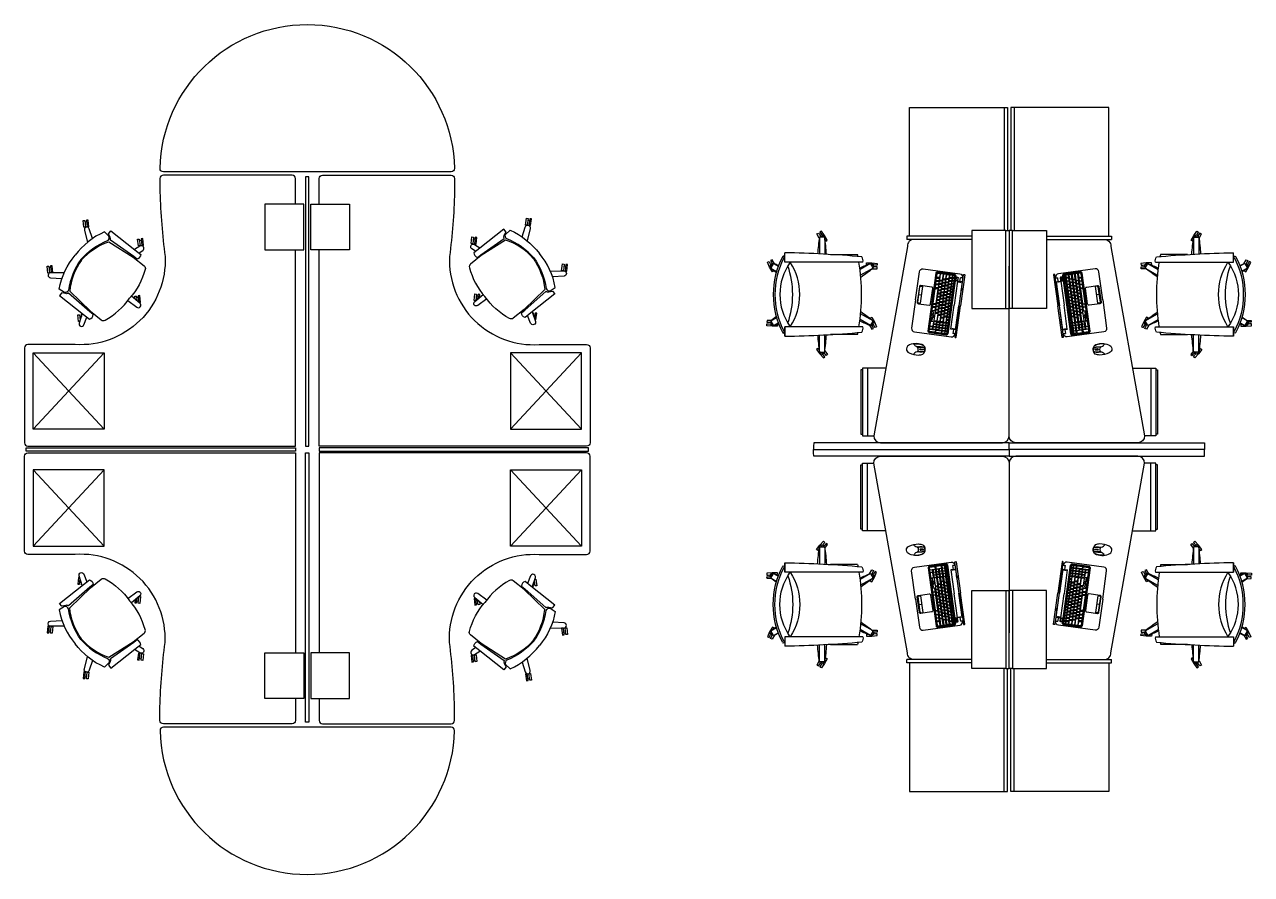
# Model space of a CAD drawing. Header units: millimetres. Extents: x 3122 to 31499, y 2297 to 20525.
# Drawn here: x 16193 to 23439, y 12511 to 17531 of the extents above; entities that cross this region are included whole.
import ezdxf

# ---------------------------------------------------------------- set-up
doc = ezdxf.new("R2010")
doc.units = ezdxf.units.MM
doc.layers.add('dwgmodels.com', color=250, linetype='Continuous')

# ---------------------------------------------------------------- blocks, each defined once
blk = doc.blocks.new('Laptop_2_top cad-block.com')
at = {"color": 0}
for points in [[(-0.5, 260.8), (-186.1, 260.8, -0.414214), (-188.1, 262.8), (-188.1, 265.8, -0.414214), (-186.1, 267.8), (-0.5, 267.8)], [(0, 0), (-168.1, 0, -0.414214), (-188.1, 20), (-188.1, 238, -0.414214), (-168.1, 258)], [(-0.5, 260.8), (185.1, 260.8, 0.414214), (187.1, 262.8), (187.1, 265.8, 0.414214), (185.1, 267.8), (-0.5, 267.8)], [(0, 0), (168.1, 0, 0.414214), (188.1, 20), (188.1, 238, 0.414214), (168.1, 258)], [(73.6, 114.6), (73.6, 120.4, -0.414214), (75.6, 122.4), (86.6, 122.4, -0.414214), (88.6, 120.4), (88.6, 114.6)], [(88.6, 113.6), (88.6, 107.9, -0.414214), (86.6, 105.9), (75.6, 105.9, -0.414214), (73.6, 107.9), (73.6, 113.6)]]:
    blk.add_lwpolyline(points, format="xyb", dxfattribs=at)
for points in [[(-163.5, 231.1), (-146.5, 231.1, -0.414214), (-143.5, 228.1), (-143.5, 223.5, -0.414214), (-146.5, 220.5), (-163.5, 220.5, -0.414214), (-166.5, 223.5), (-166.5, 228.1, -0.414214)], [(-163.5, 230.1), (-146.5, 230.1, -0.414214), (-144.5, 228.1), (-144.5, 223.5, -0.414214), (-146.5, 221.5), (-163.5, 221.5, -0.414214), (-165.5, 223.5), (-165.5, 228.1, -0.414214)], [(172.2, 98.9), (-173, 98.9, -0.414214), (-182, 107.9), (-182, 206.9, -0.414214), (-173, 215.9), (172.2, 215.9, -0.414214), (181.2, 206.9), (181.2, 107.9, -0.414214)], [(172.2, 102.9), (-173, 102.9, -0.414214), (-178, 107.9), (-178, 206.9, -0.414214), (-173, 211.9), (172.2, 211.9, -0.414214), (177.2, 206.9), (177.2, 107.9, -0.414214)], [(-172.5, 208.9), (-161.5, 208.9, -0.414214), (-159.5, 206.9), (-159.5, 201.9, -0.414214), (-161.5, 199.9), (-172.5, 199.9, -0.414214), (-174.5, 201.9), (-174.5, 206.9, -0.414214)], [(-172.5, 196.4), (-161.5, 196.4, -0.414214), (-159.5, 194.4), (-159.5, 183.4, -0.414214), (-161.5, 181.4), (-172.5, 181.4, -0.414214), (-174.5, 183.4), (-174.5, 194.4, -0.414214)], [(-172.5, 177.9), (-151.7, 177.9, -0.414214), (-149.7, 175.9), (-149.7, 164.9, -0.414214), (-151.7, 162.9), (-172.5, 162.9, -0.414214), (-174.5, 164.9), (-174.5, 175.9, -0.414214)], [(-172.5, 159.4), (-147.5, 159.4, -0.414214), (-145.5, 157.4), (-145.5, 146.4, -0.414214), (-147.5, 144.4), (-172.5, 144.4, -0.414214), (-174.5, 146.4), (-174.5, 157.4, -0.414214)], [(-155.8, 208.9), (-144.8, 208.9, -0.414214), (-142.8, 206.9), (-142.8, 201.9, -0.414214), (-144.8, 199.9), (-155.8, 199.9, -0.414214), (-157.8, 201.9), (-157.8, 206.9, -0.414214)], [(-153.3, 196.4), (-142.3, 196.4, -0.414214), (-140.3, 194.4), (-140.3, 183.4, -0.414214), (-142.3, 181.4), (-153.3, 181.4, -0.414214), (-155.3, 183.4), (-155.3, 194.4, -0.414214)], [(-143.8, 177.9), (-132.8, 177.9, -0.414214), (-130.8, 175.9), (-130.8, 164.9, -0.414214), (-132.8, 162.9), (-143.8, 162.9, -0.414214), (-145.8, 164.9), (-145.8, 175.9, -0.414214)], [(-139.1, 208.9), (-128.1, 208.9, -0.414214), (-126.1, 206.9), (-126.1, 201.9, -0.414214), (-128.1, 199.9), (-139.1, 199.9, -0.414214), (-141.1, 201.9), (-141.1, 206.9, -0.414214)], [(-138.7, 159.4), (-127.7, 159.4, -0.414214), (-125.7, 157.4), (-125.7, 146.4, -0.414214), (-127.7, 144.4), (-138.7, 144.4, -0.414214), (-140.7, 146.4), (-140.7, 157.4, -0.414214)], [(-134.1, 196.4), (-123.1, 196.4, -0.414214), (-121.1, 194.4), (-121.1, 183.4, -0.414214), (-123.1, 181.4), (-134.1, 181.4, -0.414214), (-136.1, 183.4), (-136.1, 194.4, -0.414214)], [(-124.6, 177.9), (-113.6, 177.9, -0.414214), (-111.6, 175.9), (-111.6, 164.9, -0.414214), (-113.6, 162.9), (-124.6, 162.9, -0.414214), (-126.6, 164.9), (-126.6, 175.9, -0.414214)], [(-122.4, 208.9), (-111.4, 208.9, -0.414214), (-109.4, 206.9), (-109.4, 201.9, -0.414214), (-111.4, 199.9), (-122.4, 199.9, -0.414214), (-124.4, 201.9), (-124.4, 206.9, -0.414214)], [(-119.5, 159.4), (-108.5, 159.4, -0.414214), (-106.5, 157.4), (-106.5, 146.4, -0.414214), (-108.5, 144.4), (-119.5, 144.4, -0.414214), (-121.5, 146.4), (-121.5, 157.4, -0.414214)], [(-114.9, 196.4), (-103.9, 196.4, -0.414214), (-101.9, 194.4), (-101.9, 183.4, -0.414214), (-103.9, 181.4), (-114.9, 181.4, -0.414214), (-116.9, 183.4), (-116.9, 194.4, -0.414214)], [(-105.7, 208.9), (-94.7, 208.9, -0.414214), (-92.7, 206.9), (-92.7, 201.9, -0.414214), (-94.7, 199.9), (-105.7, 199.9, -0.414214), (-107.7, 201.9), (-107.7, 206.9, -0.414214)], [(-105.4, 177.9), (-94.4, 177.9, -0.414214), (-92.4, 175.9), (-92.4, 164.9, -0.414214), (-94.4, 162.9), (-105.4, 162.9, -0.414214), (-107.4, 164.9), (-107.4, 175.9, -0.414214)], [(-100.3, 159.4), (-89.3, 159.4, -0.414214), (-87.3, 157.4), (-87.3, 146.4, -0.414214), (-89.3, 144.4), (-100.3, 144.4, -0.414214), (-102.3, 146.4), (-102.3, 157.4, -0.414214)], [(-95.7, 196.4), (-84.7, 196.4, -0.414214), (-82.7, 194.4), (-82.7, 183.4, -0.414214), (-84.7, 181.4), (-95.7, 181.4, -0.414214), (-97.7, 183.4), (-97.7, 194.4, -0.414214)], [(-89, 208.9), (-78, 208.9, -0.414214), (-76, 206.9), (-76, 201.9, -0.414214), (-78, 199.9), (-89, 199.9, -0.414214), (-91, 201.9), (-91, 206.9, -0.414214)], [(-86.2, 177.9), (-75.2, 177.9, -0.414214), (-73.2, 175.9), (-73.2, 164.9, -0.414214), (-75.2, 162.9), (-86.2, 162.9, -0.414214), (-88.2, 164.9), (-88.2, 175.9, -0.414214)], [(-81.1, 159.4), (-70.1, 159.4, -0.414214), (-68.1, 157.4), (-68.1, 146.4, -0.414214), (-70.1, 144.4), (-81.1, 144.4, -0.414214), (-83.1, 146.4), (-83.1, 157.4, -0.414214)], [(-76.5, 196.4), (-65.5, 196.4, -0.414214), (-63.5, 194.4), (-63.5, 183.4, -0.414214), (-65.5, 181.4), (-76.5, 181.4, -0.414214), (-78.5, 183.4), (-78.5, 194.4, -0.414214)], [(-72.3, 208.9), (-61.3, 208.9, -0.414214), (-59.3, 206.9), (-59.3, 201.9, -0.414214), (-61.3, 199.9), (-72.3, 199.9, -0.414214), (-74.3, 201.9), (-74.3, 206.9, -0.414214)], [(-67, 177.9), (-56, 177.9, -0.414214), (-54, 175.9), (-54, 164.9, -0.414214), (-56, 162.9), (-67, 162.9, -0.414214), (-69, 164.9), (-69, 175.9, -0.414214)], [(-61.9, 159.4), (-50.9, 159.4, -0.414214), (-48.9, 157.4), (-48.9, 146.4, -0.414214), (-50.9, 144.4), (-61.9, 144.4, -0.414214), (-63.9, 146.4), (-63.9, 157.4, -0.414214)], [(-57.3, 196.4), (-46.3, 196.4, -0.414214), (-44.3, 194.4), (-44.3, 183.4, -0.414214), (-46.3, 181.4), (-57.3, 181.4, -0.414214), (-59.3, 183.4), (-59.3, 194.4, -0.414214)], [(-55.6, 208.9), (-44.6, 208.9, -0.414214), (-42.6, 206.9), (-42.6, 201.9, -0.414214), (-44.6, 199.9), (-55.6, 199.9, -0.414214), (-57.6, 201.9), (-57.6, 206.9, -0.414214)], [(-47.8, 177.9), (-36.8, 177.9, -0.414214), (-34.8, 175.9), (-34.8, 164.9, -0.414214), (-36.8, 162.9), (-47.8, 162.9, -0.414214), (-49.8, 164.9), (-49.8, 175.9, -0.414214)], [(-42.7, 159.4), (-31.7, 159.4, -0.414214), (-29.7, 157.4), (-29.7, 146.4, -0.414214), (-31.7, 144.4), (-42.7, 144.4, -0.414214), (-44.7, 146.4), (-44.7, 157.4, -0.414214)], [(-38.9, 208.9), (-27.9, 208.9, -0.414214), (-25.9, 206.9), (-25.9, 201.9, -0.414214), (-27.9, 199.9), (-38.9, 199.9, -0.414214), (-40.9, 201.9), (-40.9, 206.9, -0.414214)], [(-38.1, 196.4), (-27.1, 196.4, -0.414214), (-25.1, 194.4), (-25.1, 183.4, -0.414214), (-27.1, 181.4), (-38.1, 181.4, -0.414214), (-40.1, 183.4), (-40.1, 194.4, -0.414214)], [(-28.6, 177.9), (-17.6, 177.9, -0.414214), (-15.6, 175.9), (-15.6, 164.9, -0.414214), (-17.6, 162.9), (-28.6, 162.9, -0.414214), (-30.6, 164.9), (-30.6, 175.9, -0.414214)], [(-23.5, 159.4), (-12.5, 159.4, -0.414214), (-10.5, 157.4), (-10.5, 146.4, -0.414214), (-12.5, 144.4), (-23.5, 144.4, -0.414214), (-25.5, 146.4), (-25.5, 157.4, -0.414214)], [(-22.2, 208.9), (-11.2, 208.9, -0.414214), (-9.2, 206.9), (-9.2, 201.9, -0.414214), (-11.2, 199.9), (-22.2, 199.9, -0.414214), (-24.2, 201.9), (-24.2, 206.9, -0.414214)], [(-18.9, 196.4), (-7.9, 196.4, -0.414214), (-5.9, 194.4), (-5.9, 183.4, -0.414214), (-7.9, 181.4), (-18.9, 181.4, -0.414214), (-20.9, 183.4), (-20.9, 194.4, -0.414214)], [(-9.4, 177.9), (1.6, 177.9, -0.414214), (3.6, 175.9), (3.6, 164.9, -0.414214), (1.6, 162.9), (-9.4, 162.9, -0.414214), (-11.4, 164.9), (-11.4, 175.9, -0.414214)], [(-5.5, 208.9), (5.5, 208.9, -0.414214), (7.5, 206.9), (7.5, 201.9, -0.414214), (5.5, 199.9), (-5.5, 199.9, -0.414214), (-7.5, 201.9), (-7.5, 206.9, -0.414214)], [(-4.3, 159.4), (6.7, 159.4, -0.414214), (8.7, 157.4), (8.7, 146.4, -0.414214), (6.7, 144.4), (-4.3, 144.4, -0.414214), (-6.3, 146.4), (-6.3, 157.4, -0.414214)], [(0.3, 196.4), (11.3, 196.4, -0.414214), (13.3, 194.4), (13.3, 183.4, -0.414214), (11.3, 181.4), (0.3, 181.4, -0.414214), (-1.7, 183.4), (-1.7, 194.4, -0.414214)], [(9.8, 177.9), (20.8, 177.9, -0.414214), (22.8, 175.9), (22.8, 164.9, -0.414214), (20.8, 162.9), (9.8, 162.9, -0.414214), (7.8, 164.9), (7.8, 175.9, -0.414214)], [(11.2, 208.9), (22.2, 208.9, -0.414214), (24.2, 206.9), (24.2, 201.9, -0.414214), (22.2, 199.9), (11.2, 199.9, -0.414214), (9.2, 201.9), (9.2, 206.9, -0.414214)], [(14.9, 159.4), (25.9, 159.4, -0.414214), (27.9, 157.4), (27.9, 146.4, -0.414214), (25.9, 144.4), (14.9, 144.4, -0.414214), (12.9, 146.4), (12.9, 157.4, -0.414214)], [(19.5, 196.4), (30.5, 196.4, -0.414214), (32.5, 194.4), (32.5, 183.4, -0.414214), (30.5, 181.4), (19.5, 181.4, -0.414214), (17.5, 183.4), (17.5, 194.4, -0.414214)], [(27.9, 208.9), (38.9, 208.9, -0.414214), (40.9, 206.9), (40.9, 201.9, -0.414214), (38.9, 199.9), (27.9, 199.9, -0.414214), (25.9, 201.9), (25.9, 206.9, -0.414214)], [(29, 177.9), (40, 177.9, -0.414214), (42, 175.9), (42, 164.9, -0.414214), (40, 162.9), (29, 162.9, -0.414214), (27, 164.9), (27, 175.9, -0.414214)], [(34.1, 159.4), (45.1, 159.4, -0.414214), (47.1, 157.4), (47.1, 146.4, -0.414214), (45.1, 144.4), (34.1, 144.4, -0.414214), (32.1, 146.4), (32.1, 157.4, -0.414214)], [(38.7, 196.4), (49.7, 196.4, -0.414214), (51.7, 194.4), (51.7, 183.4, -0.414214), (49.7, 181.4), (38.7, 181.4, -0.414214), (36.7, 183.4), (36.7, 194.4, -0.414214)], [(44.6, 208.9), (55.6, 208.9, -0.414214), (57.6, 206.9), (57.6, 201.9, -0.414214), (55.6, 199.9), (44.6, 199.9, -0.414214), (42.6, 201.9), (42.6, 206.9, -0.414214)], [(48.2, 177.9), (59.2, 177.9, -0.414214), (61.2, 175.9), (61.2, 164.9, -0.414214), (59.2, 162.9), (48.2, 162.9, -0.414214), (46.2, 164.9), (46.2, 175.9, -0.414214)], [(53.3, 159.4), (64.3, 159.4, -0.414214), (66.3, 157.4), (66.3, 146.4, -0.414214), (64.3, 144.4), (53.3, 144.4, -0.414214), (51.3, 146.4), (51.3, 157.4, -0.414214)], [(57.9, 196.4), (68.9, 196.4, -0.414214), (70.9, 194.4), (70.9, 183.4, -0.414214), (68.9, 181.4), (57.9, 181.4, -0.414214), (55.9, 183.4), (55.9, 194.4, -0.414214)], [(61.3, 208.9), (72.3, 208.9, -0.414214), (74.3, 206.9), (74.3, 201.9, -0.414214), (72.3, 199.9), (61.3, 199.9, -0.414214), (59.3, 201.9), (59.3, 206.9, -0.414214)], [(67.4, 177.9), (78.4, 177.9, -0.414214), (80.4, 175.9), (80.4, 164.9, -0.414214), (78.4, 162.9), (67.4, 162.9, -0.414214), (65.4, 164.9), (65.4, 175.9, -0.414214)], [(72.5, 159.4), (105.5, 159.4, -0.414214), (107.5, 157.4), (107.5, 146.4, -0.414214), (105.5, 144.4), (72.5, 144.4, -0.414214), (70.5, 146.4), (70.5, 157.4, -0.414214)], [(77.1, 196.4), (105.5, 196.4, -0.414214), (107.5, 194.4), (107.5, 183.4, -0.414214), (105.5, 181.4), (77.1, 181.4, -0.414214), (75.1, 183.4), (75.1, 194.4, -0.414214)], [(78, 208.9), (89, 208.9, -0.414214), (91, 206.9), (91, 201.9, -0.414214), (89, 199.9), (78, 199.9, -0.414214), (76, 201.9), (76, 206.9, -0.414214)], [(86.6, 177.9), (105.5, 177.9, -0.414214), (107.5, 175.9), (107.5, 164.9, -0.414214), (105.5, 162.9), (86.6, 162.9, -0.414214), (84.6, 164.9), (84.6, 175.9, -0.414214)], [(94.7, 208.9), (105.7, 208.9, -0.414214), (107.7, 206.9), (107.7, 201.9, -0.414214), (105.7, 199.9), (94.7, 199.9, -0.414214), (92.7, 201.9), (92.7, 206.9, -0.414214)], [(111.4, 208.9), (122.4, 208.9, -0.414214), (124.4, 206.9), (124.4, 201.9, -0.414214), (122.4, 199.9), (111.4, 199.9, -0.414214), (109.4, 201.9), (109.4, 206.9, -0.414214)], [(113.7, 196.4), (123.7, 196.4, -0.414214), (125.7, 194.4), (125.7, 183.4, -0.414214), (123.7, 181.4), (113.7, 181.4, -0.414214), (111.7, 183.4), (111.7, 194.4, -0.414214)], [(113.7, 177.9), (123.7, 177.9, -0.414214), (125.7, 175.9), (125.7, 164.9, -0.414214), (123.7, 162.9), (113.7, 162.9, -0.414214), (111.7, 164.9), (111.7, 175.9, -0.414214)], [(113.7, 159.4), (123.7, 159.4, -0.414214), (125.7, 157.4), (125.7, 146.4, -0.414214), (123.7, 144.4), (113.7, 144.4, -0.414214), (111.7, 146.4), (111.7, 157.4, -0.414214)], [(128.1, 208.9), (139.1, 208.9, -0.414214), (141.1, 206.9), (141.1, 201.9, -0.414214), (139.1, 199.9), (128.1, 199.9, -0.414214), (126.1, 201.9), (126.1, 206.9, -0.414214)], [(129.7, 196.4), (139.7, 196.4, -0.414214), (141.7, 194.4), (141.7, 183.4, -0.414214), (139.7, 181.4), (129.7, 181.4, -0.414214), (127.7, 183.4), (127.7, 194.4, -0.414214)], [(129.7, 177.9), (139.7, 177.9, -0.414214), (141.7, 175.9), (141.7, 164.9, -0.414214), (139.7, 162.9), (129.7, 162.9, -0.414214), (127.7, 164.9), (127.7, 175.9, -0.414214)], [(129.7, 159.4), (139.7, 159.4, -0.414214), (141.7, 157.4), (141.7, 146.4, -0.414214), (139.7, 144.4), (129.7, 144.4, -0.414214), (127.7, 146.4), (127.7, 157.4, -0.414214)], [(144.8, 208.9), (155.8, 208.9, -0.414214), (157.8, 206.9), (157.8, 201.9, -0.414214), (155.8, 199.9), (144.8, 199.9, -0.414214), (142.8, 201.9), (142.8, 206.9, -0.414214)], [(145.7, 196.4), (155.7, 196.4, -0.414214), (157.7, 194.4), (157.7, 183.4, -0.414214), (155.7, 181.4), (145.7, 181.4, -0.414214), (143.7, 183.4), (143.7, 194.4, -0.414214)], [(145.7, 177.9), (155.7, 177.9, -0.414214), (157.7, 175.9), (157.7, 164.9, -0.414214), (155.7, 162.9), (145.7, 162.9, -0.414214), (143.7, 164.9), (143.7, 175.9, -0.414214)], [(145.7, 159.4), (155.7, 159.4, -0.414214), (157.7, 157.4), (157.7, 146.4, -0.414214), (155.7, 144.4), (145.7, 144.4, -0.414214), (143.7, 146.4), (143.7, 157.4, -0.414214)], [(161.5, 208.9), (172.5, 208.9, -0.414214), (174.5, 206.9), (174.5, 201.9, -0.414214), (172.5, 199.9), (161.5, 199.9, -0.414214), (159.5, 201.9), (159.5, 206.9, -0.414214)], [(161.7, 196.4), (171.7, 196.4, -0.414214), (173.7, 194.4), (173.7, 183.4, -0.414214), (171.7, 181.4), (161.7, 181.4, -0.414214), (159.7, 183.4), (159.7, 194.4, -0.414214)], [(161.7, 177.9), (171.7, 177.9, -0.414214), (173.7, 175.9), (173.7, 146.4, -0.414214), (171.7, 144.4), (161.7, 144.4, -0.414214), (159.7, 146.4), (159.7, 175.9, -0.414214)], [(-172.5, 140.9), (-137.5, 140.9, -0.414214), (-135.5, 138.9), (-135.5, 127.9, -0.414214), (-137.5, 125.9), (-172.5, 125.9, -0.414214), (-174.5, 127.9), (-174.5, 138.9, -0.414214)], [(-172.5, 122.4), (-151.7, 122.4, -0.414214), (-149.7, 120.4), (-149.7, 107.9, -0.414214), (-151.7, 105.9), (-172.5, 105.9, -0.414214), (-174.5, 107.9), (-174.5, 120.4, -0.414214)], [(-143.3, 122.4), (-132.3, 122.4, -0.414214), (-130.3, 120.4), (-130.3, 107.9, -0.414214), (-132.3, 105.9), (-143.3, 105.9, -0.414214), (-145.3, 107.9), (-145.3, 120.4, -0.414214)], [(-129.1, 140.9), (-118.1, 140.9, -0.414214), (-116.1, 138.9), (-116.1, 127.9, -0.414214), (-118.1, 125.9), (-129.1, 125.9, -0.414214), (-131.1, 127.9), (-131.1, 138.9, -0.414214)], [(-124.1, 122.4), (-113.1, 122.4, -0.414214), (-111.1, 120.4), (-111.1, 107.9, -0.414214), (-113.1, 105.9), (-124.1, 105.9, -0.414214), (-126.1, 107.9), (-126.1, 120.4, -0.414214)], [(-109.9, 140.9), (-98.9, 140.9, -0.414214), (-96.9, 138.9), (-96.9, 127.9, -0.414214), (-98.9, 125.9), (-109.9, 125.9, -0.414214), (-111.9, 127.9), (-111.9, 138.9, -0.414214)], [(-104.9, 122.4), (-89.5, 122.4, -0.414214), (-87.5, 120.4), (-87.5, 107.9, -0.414214), (-89.5, 105.9), (-104.9, 105.9, -0.414214), (-106.9, 107.9), (-106.9, 120.4, -0.414214)], [(-90.7, 140.9), (-79.7, 140.9, -0.414214), (-77.7, 138.9), (-77.7, 127.9, -0.414214), (-79.7, 125.9), (-90.7, 125.9, -0.414214), (-92.7, 127.9), (-92.7, 138.9, -0.414214)], [(-88.2, 83.9), (-88.2, 19.9, 0.414214), (-80.2, 11.9), (11.8, 11.9, 0.414214), (19.8, 19.9), (19.8, 83.9, 0.414214), (11.8, 91.9), (-80.2, 91.9, 0.414214)], [(-81.3, 122.4), (4.1, 122.4, -0.414214), (6.1, 120.4), (6.1, 107.9, -0.414214), (4.1, 105.9), (-81.3, 105.9, -0.414214), (-83.3, 107.9), (-83.3, 120.4, -0.414214)], [(-71.5, 140.9), (-60.5, 140.9, -0.414214), (-58.5, 138.9), (-58.5, 127.9, -0.414214), (-60.5, 125.9), (-71.5, 125.9, -0.414214), (-73.5, 127.9), (-73.5, 138.9, -0.414214)], [(-52.3, 140.9), (-41.3, 140.9, -0.414214), (-39.3, 138.9), (-39.3, 127.9, -0.414214), (-41.3, 125.9), (-52.3, 125.9, -0.414214), (-54.3, 127.9), (-54.3, 138.9, -0.414214)], [(-33.1, 140.9), (-22.1, 140.9, -0.414214), (-20.1, 138.9), (-20.1, 127.9, -0.414214), (-22.1, 125.9), (-33.1, 125.9, -0.414214), (-35.1, 127.9), (-35.1, 138.9, -0.414214)], [(-13.9, 140.9), (-2.9, 140.9, -0.414214), (-0.9, 138.9), (-0.9, 127.9, -0.414214), (-2.9, 125.9), (-13.9, 125.9, -0.414214), (-15.9, 127.9), (-15.9, 138.9, -0.414214)], [(5.3, 140.9), (16.3, 140.9, -0.414214), (18.3, 138.9), (18.3, 127.9, -0.414214), (16.3, 125.9), (5.3, 125.9, -0.414214), (3.3, 127.9), (3.3, 138.9, -0.414214)], [(12.3, 122.4), (23.3, 122.4, -0.414214), (25.3, 120.4), (25.3, 107.9, -0.414214), (23.3, 105.9), (12.3, 105.9, -0.414214), (10.3, 107.9), (10.3, 120.4, -0.414214)], [(24.5, 140.9), (35.5, 140.9, -0.414214), (37.5, 138.9), (37.5, 127.9, -0.414214), (35.5, 125.9), (24.5, 125.9, -0.414214), (22.5, 127.9), (22.5, 138.9, -0.414214)], [(31.5, 122.4), (46.9, 122.4, -0.414214), (48.9, 120.4), (48.9, 107.9, -0.414214), (46.9, 105.9), (31.5, 105.9, -0.414214), (29.5, 107.9), (29.5, 120.4, -0.414214)], [(43.7, 140.9), (54.7, 140.9, -0.414214), (56.7, 138.9), (56.7, 127.9, -0.414214), (54.7, 125.9), (43.7, 125.9, -0.414214), (41.7, 127.9), (41.7, 138.9, -0.414214)], [(56.6, 114.9), (67.6, 114.9, -0.414214), (69.6, 112.9), (69.6, 107.9, -0.414214), (67.6, 105.9), (56.6, 105.9, -0.414214), (54.6, 107.9), (54.6, 112.9, -0.414214)], [(62.9, 140.9), (105.9, 140.9, -0.414214), (107.9, 138.9), (107.9, 127.9, -0.414214), (105.9, 125.9), (62.9, 125.9, -0.414214), (60.9, 127.9), (60.9, 138.9, -0.414214)], [(105.6, 114.9), (94.6, 114.9, 0.414214), (92.6, 112.9), (92.6, 107.9, 0.414214), (94.6, 105.9), (105.6, 105.9, 0.414214), (107.6, 107.9), (107.6, 112.9, 0.414214)], [(113.7, 140.9), (123.7, 140.9, -0.414214), (125.7, 138.9), (125.7, 127.9, -0.414214), (123.7, 125.9), (113.7, 125.9, -0.414214), (111.7, 127.9), (111.7, 138.9, -0.414214)], [(113.7, 122.4), (139.7, 122.4, -0.414214), (141.7, 120.4), (141.7, 107.9, -0.414214), (139.7, 105.9), (113.7, 105.9, -0.414214), (111.7, 107.9), (111.7, 120.4, -0.414214)], [(129.7, 140.9), (139.7, 140.9, -0.414214), (141.7, 138.9), (141.7, 127.9, -0.414214), (139.7, 125.9), (129.7, 125.9, -0.414214), (127.7, 127.9), (127.7, 138.9, -0.414214)], [(145.7, 140.9), (155.7, 140.9, -0.414214), (157.7, 138.9), (157.7, 127.9, -0.414214), (155.7, 125.9), (145.7, 125.9, -0.414214), (143.7, 127.9), (143.7, 138.9, -0.414214)], [(145.7, 122.4), (155.7, 122.4, -0.414214), (157.7, 120.4), (157.7, 107.9, -0.414214), (155.7, 105.9), (145.7, 105.9, -0.414214), (143.7, 107.9), (143.7, 120.4, -0.414214)], [(161.7, 140.9), (171.7, 140.9, -0.414214), (173.7, 138.9), (173.7, 107.9, -0.414214), (171.7, 105.9), (161.7, 105.9, -0.414214), (159.7, 107.9), (159.7, 138.9, -0.414214)]]:
    blk.add_lwpolyline(points, format="xyb", close=True, dxfattribs=at)
for points in [[(-166.1, 256), (-166.1, 245.5)], [(-143.1, 245.5), (-166.1, 245.5)], [(-165.6, 260.8), (-165.6, 245.5)], [(-143.6, 260.8), (-143.6, 245.5)], [(-143.1, 258), (0, 258)], [(-143.1, 258), (-143.1, 245.5)], [(-143.1, 245.5), (-143.1, 231.1)], [(-143.1, 231.1), (-0.5, 231.1)], [(0, 231.1), (-0.5, 231.1)], [(143.1, 258), (0, 258)], [(143.1, 231.1), (0.5, 231.1)], [(143.1, 258), (143.1, 245.5)], [(143.1, 245.5), (166.1, 245.5)], [(143.1, 245.5), (143.1, 231.1)], [(143.6, 260.8), (143.6, 245.5)], [(165.6, 260.8), (165.6, 245.5)], [(166.1, 256), (166.1, 245.5)], [(73.6, 114.6), (88.6, 114.6)], [(73.6, 113.6), (88.6, 113.6)], [(15.8, 31.9), (-84.2, 31.9)], [(-84.2, 20.9), (-84.2, 31.9)], [(10.8, 15.9), (-79.2, 15.9)], [(-34.2, 15.9), (-34.2, 31.9)], [(15.8, 20.9), (15.8, 31.9)]]:
    blk.add_lwpolyline(points, dxfattribs=at)
for points in [[(-105.5, 260.8), (-89.4, 260.8), (-89.4, 259.5), (-105.5, 259.5)], [(104.5, 260.8), (88.4, 260.8), (88.4, 259.5), (104.5, 259.5)]]:
    blk.add_lwpolyline(points, close=True, dxfattribs=at)
for centre, radius, start, end in [((-168.1, 256), 2, 0, 90.24097), ((-165.5, 244.5), 26.1, 328.93363, 31.06637), ((165.5, 244.5), 26.1, 148.93363, 211.06637), ((168.1, 256), 2, 89.75903, 180), ((-79.2, 20.9), 5, 180, 270), ((10.8, 20.9), 5, 270, 0)]:
    blk.add_arc(centre, radius, start, end, dxfattribs=at)
blk = doc.blocks.new('A$C34F54993')
at = {"color": 0}
for p, q in [((-557.3, 30.9), (21.7, 30.9)), ((-557.3, -729.1), (-557.3, 30.9)), ((1.7, 30.9), (1.7, -695.4)), ((21.7, 30.9), (21.7, -695.4)), ((-1104.3, -716.1), (-1095.4, -710.4)), ((-1090.6, -740.1), (-1104.3, -716.1)), ((-1095.4, -710.4), (-1089.8, -719.3)), ((-1089.8, -719.3), (-1084.3, -727.8)), ((-1077.8, -699.1), (-1086.6, -704.8)), ((-1086.6, -704.8), (-1080.9, -713.6)), ((-1080.9, -713.6), (-1075.5, -722.2)), ((-1059.5, -724.8), (-1077.8, -699.1)), ((10.9, -695.4), (-189.1, -695.4)), ((-189.1, -695.4), (-189.1, -1156.2)), ((10.9, -1156.2), (10.9, -695.4)), ((10.9, -695.4), (30.9, -695.4)), ((30.9, -695.4), (30.9, -1156.2)), ((-1058.3, -734.1), (-1089.8, -734.1)), ((-1089.8, -734.1), (-1089.8, -833.9)), ((-1043.8, -752.2), (-1059.5, -724.8)), ((-1058.3, -734.1), (-1058.3, -835.5)), ((-1056, -752.6), (-1052.6, -757.8)), ((-1052.6, -757.8), (-1043.8, -752.2)), ((-569, -789.1), (-769, -1909.1)), ((-189.1, -729.1), (-573.3, -729.1)), ((-573.3, -729.1), (-573.3, -749.1)), ((-189.1, -749.1), (-573.3, -749.1)), ((-189.1, -749.1), (-529, -749.1)), ((-1368.6, -868.7), (-1378, -873.5)), ((-1354.7, -892.6), (-1368.6, -868.7)), ((-1294.5, -883.4), (-1294.5, -827)), ((-1023.3, -837.5), (-864, -837.5)), ((-1396.6, -883.2), (-1387.3, -878.4)), ((-1383.5, -911.9), (-1396.6, -883.2)), ((-1387.3, -878.4), (-1382.5, -887.7)), ((-1367.6, -939.1), (-1383.5, -911.9)), ((-1382.5, -887.7), (-1377.8, -896.7)), ((-1378, -873.5), (-1373.1, -882.9)), ((-1360.3, -890.3), (-1376, -917.6)), ((-1376, -917.6), (-1342.7, -936.8)), ((-1373.1, -882.9), (-1368.5, -891.9)), ((-1358.3, -934.3), (-1367.6, -939.1)), ((-1361.2, -928.8), (-1358.3, -934.3)), ((-1360.3, -890.3), (-1332.5, -906.3)), ((-833.1, -883.4), (-1294.5, -883.4)), ((-787.8, -890.3), (-849.7, -926)), ((-772.1, -917.6), (-845.9, -960.2)), ((-811.2, -897.2), (-810.7, -886.8)), ((-805, -897.5), (-811.2, -897.2)), ((-810.7, -886.8), (-779.2, -886.6)), ((-772.1, -917.6), (-787.8, -890.3)), ((-779.2, -886.6), (-747.8, -889.6)), ((-776.9, -921.2), (-749.2, -921.1)), ((-759.2, -910.1), (-769.3, -909.7)), ((-758.7, -899.6), (-768.9, -899.2)), ((-748.7, -910.6), (-759.2, -910.1)), ((-748.2, -900.1), (-758.7, -899.6)), ((-749.2, -921.1), (-748.7, -910.6)), ((-747.8, -889.6), (-748.2, -900.1)), ((31, -1909.1), (31, -906.2)), ((-189.1, -1156.2), (31, -1156.2)), ((-1398.9, -1226.3), (-1399.4, -1236.8)), ((-1371.2, -1226.2), (-1398.9, -1226.3)), ((-1376, -1229.9), (-1342.7, -1210.7)), ((-1376, -1229.9), (-1360.3, -1257.2)), ((-787.8, -1257.2), (-849.7, -1221.5)), ((-772.1, -1229.9), (-845.9, -1187.3)), ((-789.8, -1213.1), (-780.5, -1208.3)), ((-786.9, -1218.6), (-789.8, -1213.1)), ((-787.8, -1257.2), (-772.1, -1229.9)), ((-780.5, -1208.3), (-764.6, -1235.6)), ((-1400.3, -1257.8), (-1399.8, -1247.3)), ((-1368.9, -1260.8), (-1400.3, -1257.8)), ((-1399.8, -1247.3), (-1389.4, -1247.8)), ((-1399.4, -1236.8), (-1388.9, -1237.3)), ((-1389.4, -1247.8), (-1379.2, -1248.3)), ((-1388.9, -1237.3), (-1378.8, -1237.8)), ((-1337.4, -1260.7), (-1368.9, -1260.8)), ((-1360.3, -1257.2), (-1332.5, -1241.2)), ((-1343.1, -1249.9), (-1336.9, -1250.2)), ((-1336.9, -1250.2), (-1337.4, -1260.7)), ((-1294.5, -1320.5), (-1294.5, -1264)), ((-833.1, -1264), (-1294.5, -1264)), ((-1294.5, -1264), (-1294.5, -1320.5)), ((-793.4, -1254.8), (-779.5, -1278.7)), ((-775, -1264.6), (-779.6, -1255.6)), ((-779.5, -1278.7), (-770.1, -1273.9)), ((-770.1, -1273.9), (-775, -1264.6)), ((-765.6, -1259.8), (-770.3, -1250.8)), ((-760.8, -1269.1), (-765.6, -1259.8)), ((-764.6, -1235.6), (-751.5, -1264.2)), ((-751.5, -1264.2), (-760.8, -1269.1)), ((-1089.8, -1413.3), (-1089.8, -1313.6)), ((-1058.3, -1413.3), (-1058.3, -1311.9)), ((-864, -1310), (-1023.3, -1310)), ((-1098.4, -1392.6), (-1106.4, -1399.4)), ((-1106.4, -1399.4), (-1087.3, -1424.5)), ((-1091.6, -1400.6), (-1098.4, -1392.6)), ((-1091.4, -1400.9), (-1091.6, -1400.6)), ((-1089.8, -1413.3), (-1058.3, -1413.3)), ((-1087.3, -1424.5), (-1065.8, -1447.6)), ((-1064.5, -1432.8), (-1071.1, -1425)), ((-1065.8, -1447.6), (-1057.8, -1440.8)), ((-1057.8, -1440.8), (-1064.5, -1432.8)), ((-1056.5, -1426), (-1063, -1418.2)), ((-1057.4, -1406.6), (-1041.7, -1427.3)), ((-1049.7, -1434), (-1056.5, -1426)), ((-1041.7, -1427.3), (-1049.7, -1434)), ((-835.7, -1519.1), (-845.7, -1519.1)), ((-845.7, -1519.1), (-845.7, -1899.1)), ((-835.7, -1509.1), (-835.7, -1519.1)), ((-697.6, -1509.1), (-835.7, -1509.1)), ((-835.7, -1509.1), (-835.7, -1909.1)), ((-805.7, -1509.1), (-805.7, -1909.1)), ((-1122.1, -1949.1), (-1123.5, -1969.1)), ((30.9, -1949.1), (-1122.1, -1949.1)), ((-845.7, -1899.1), (-835.7, -1899.1)), ((-835.7, -1909.1), (-769, -1909.1)), ((-805.7, -1909.1), (-805.7, -1909.1)), ((-729, -1949.1), (-9, -1949.1)), ((30.9, -1989.1), (30.9, -1949.1)), ((-1123.5, -1969.1), (-1123.5, -1989.1)), ((-1123.5, -1989.1), (30.9, -1989.1)), ((-729, -1989.1), (-9, -1989.1))]:
    blk.add_line(p, q, dxfattribs=at)
at = {"color": 18, "true_color": 0x000000}
for points in [[(-466.1, -1400.3, 0.241004), (-475.2, -1374, 0.217003), (-556.7, -1371.3, 0.752527), (-559.4, -1418.8, 0.115399), (-504.2, -1431, 0.099122), (-478.1, -1425.4, 0.240483), (-466.1, -1400.3)], [(-466.4, -1389.7, 0.055019), (-484, -1384.6, 0.050601), (-500.7, -1383.4, -0.084687), (-511.5, -1382.4, -0.175899), (-528.9, -1370.3, -0.569307), (-526.5, -1364.8, -0.064428), (-503.1, -1365.1, -0.081238), (-475.2, -1374, -0.150456), (-466.4, -1389.7)], [(-467.6, -1410.7, -0.071754), (-489.6, -1414, -0.043169), (-503.8, -1413, 0.269309), (-532.5, -1424, 0.36617), (-531.1, -1428.4, 0.160325), (-478.1, -1425.4, 0.150096), (-467.7, -1410.8)], [(-467.3, -1409.2, -0.141108), (-501.5, -1410.8, 0.211379), (-512.1, -1412.8, 0.412702), (-511.5, -1382.4, 0.176997), (-500, -1385.1, -0.141094), (-466.3, -1390.6, -0.080592), (-466.1, -1400.3, -0.075205), (-467.2, -1409.2)], [(-490.5, -1395.3), (-476.7, -1396.2, -0.837339), (-477.9, -1401.2), (-493.8, -1400.3, -1), (-493.5, -1395.1)]]:
    blk.add_lwpolyline(points, format="xyb", close=True, dxfattribs=at)
at = {"color": 0}
for centre, radius, start, end in [((-1074, -734.1), 12.1, 0, 180), ((775, -977.9), 1880.6, 172.55222, 175.59301), ((-1074, -734.1), 5.25, 0, 180), ((-2923.1, -977.9), 1880.6, 4.32505, 7.44778), ((-533.3, -784.8), 36, 83.13014, 186.86986), ((-881.1, -1073.7), 481.4, 152.06863, 207.93137), ((-881.1, -1073.7), 470.9, 152.2928, 207.7072), ((-1302.3, -851.5), 5.33, 322.92711, 141.31092), ((-1421.6, -7616.1), 6790.3, 85.07409, 88.92822), ((-2038.5, -1073.7), 1197.9, 10.81732, 11.37406), ((-877, -874), 44.9, 347.83827, 31.00443), ((-1368.1, -903.9), 12.1, 60, 240), ((-232.5, 575.5), 1880.6, 232.55222, 233.76813), ((-1368.1, -903.9), 5.25, 60, 240), ((-2081.5, -2627.1), 1880.6, 66.48463, 67.44778), ((-999.6, -1073.7), 323.7, 143.99118, 216.00882), ((-1755.9, -1073.7), 508.8, 340.63888, 19.36112), ((-1558.8, -1073.7), 353, 327.38219, 32.61781), ((-2038.5, -1073.7), 1197.9, 350.85977, 9.14023), ((-66.6, -2627.1), 1880.6, 112.55222, 114.64307), ((-1915.6, 575.5), 1880.6, 304.70034, 307.44778), ((-780, -903.9), 12.1, 300, 120), ((-780, -903.9), 5.25, 300, 120), ((-232.5, -2722.9), 1880.6, 126.23187, 127.44778), ((-66.6, 479.7), 1880.6, 245.35693, 247.44778), ((-1915.6, -2722.9), 1880.6, 52.55222, 55.29966), ((-1368.1, -1243.5), 12.1, 120, 300), ((-1368.1, -1243.5), 5.25, 120, 300), ((-2081.5, 479.7), 1880.6, 292.55222, 293.51537), ((-1302.3, -1295.9), 5.33, 218.68908, 37.07289), ((-1421.6, 5468.6), 6790.3, 271.07178, 274.92591), ((-2038.5, -1073.7), 1197.9, 348.62594, 349.18268), ((-877, -1273.5), 44.9, 328.99557, 12.16173), ((-780, -1243.5), 12.1, 240, 60), ((-780, -1243.5), 5.25, 240, 60), ((775, -1169.5), 1880.6, 184.40699, 187.44778), ((-2923.1, -1169.5), 1880.6, 352.55222, 355.67495), ((-1074, -1413.3), 12.1, 180, 0), ((-1074, -1413.3), 5.25, 180, 0), ((-729, -1909.1), 40, 180, 270), ((-9, -1909.1), 40, 270, 0)]:
    blk.add_arc(centre, radius, start, end, dxfattribs=at)
at = {"color": 0, "rotation": 262.1596992597031}
blk.add_blockref('Laptop_2_top cad-block.com', (-522.1, -1105.4), dxfattribs=at)
blk = doc.blocks.new('furn office 07_dwgmodels.com')
at = {"color": 0}
for p, q in [((-1302.8, 1344.8), (-1312.7, 1343.6)), ((1302.8, 1354.8), (1312.7, 1353.6)), ((-980.9, 1234.8), (-990.8, 1233.7)), ((980.9, 1244.8), (990.8, 1243.7)), ((-1515.9, 1074.9), (-1525.8, 1073.8)), ((1515.9, 1084.9), (1525.8, 1083.8)), ((-998.4, 898.2), (-1008.4, 897)), ((998.4, 908.2), (1008.4, 907)), ((1334.3, 797.6), (1344.3, 796.5)), ((-1334.3, 787.6), (-1344.3, 786.5)), ((-1620, 570.3), (-1200, 120.3)), ((-1200, 570.3), (-1620, 120.3)), ((1200, 570.3), (1620, 120.3)), ((1620, 570.3), (1200, 120.3)), ((-1200, -569.7), (-1620, -119.7)), ((-1620, -569.7), (-1200, -119.7)), ((1620, -569.7), (1200, -119.7)), ((1200, -569.7), (1620, -119.7)), ((-1334.3, -787), (-1344.3, -785.9)), ((1334.3, -797), (1344.3, -795.9)), ((-998.4, -897.6), (-1008.4, -896.4)), ((998.4, -907.6), (1008.4, -906.4)), ((-1515.9, -1074.3), (-1525.8, -1073.2)), ((1515.9, -1084.3), (1525.8, -1083.2)), ((-980.9, -1234.2), (-990.8, -1233.1)), ((980.9, -1244.2), (990.8, -1243.1)), ((-1302.8, -1344.2), (-1312.7, -1343)), ((1302.8, -1354.2), (1312.7, -1353))]:
    blk.add_line(p, q, dxfattribs=at)
for points in [[(869.8, 1660.8, -0.421123), (849.8, 1640.3), (-849.8, 1640.3, -0.421123), (-869.8, 1660.8, -0.976741)], [(-1160.1, 1291.7), (-1018.9, 1180.1), (-983.6, 1152.2, -0.285714), (-1005.3, 1124.8), (-1024.9, 1140.3), (-1163.1, 1237.3, 0.220172), (-1163.6, 1254), (-1173.8, 1274.4)], [(1160.1, 1301.7), (1018.9, 1190.1), (983.6, 1162.2, 0.285714), (1005.3, 1134.8), (1024.9, 1150.3), (1163.1, 1247.3, -0.220172), (1163.6, 1264), (1173.8, 1284.4)], [(-1462.6, 909), (-1321.3, 797.4), (-1286, 769.5, 0.285714), (-1264.3, 797), (-1284, 812.5), (-1410.3, 924.6, -0.220172), (-1426.7, 921.2), (-1448.9, 926.3)], [(1462.6, 919), (1321.3, 807.4), (1286, 779.5, -0.285714), (1264.3, 807), (1284, 822.5), (1410.3, 934.6, 0.220172), (1426.7, 931.2), (1448.9, 936.3)], [(-1462.6, -908.4), (-1321.3, -796.8), (-1286, -768.9, -0.285714), (-1264.3, -796.4), (-1284, -811.9), (-1410.3, -924, 0.220172), (-1426.7, -920.6), (-1448.9, -925.7)], [(1462.6, -918.4), (1321.3, -806.8), (1286, -778.9, 0.285714), (1264.3, -806.4), (1284, -821.9), (1410.3, -934, -0.220172), (1426.7, -930.6), (1448.9, -935.7)], [(-1160.1, -1291.1), (-1018.9, -1179.5), (-983.6, -1151.6, 0.285714), (-1005.3, -1124.2), (-1024.9, -1139.7), (-1163.1, -1236.7, -0.220172), (-1163.6, -1253.4), (-1173.8, -1273.8)], [(1160.1, -1301.1), (1018.9, -1189.5), (983.6, -1161.6, -0.285714), (1005.3, -1134.2), (1024.9, -1149.7), (1163.1, -1246.7, 0.220172), (1163.6, -1263.4), (1173.8, -1283.8)], [(869.8, -1660.2, 0.421123), (849.8, -1639.7), (-849.8, -1639.7, 0.421123), (-869.8, -1660.2, 0.976741)]]:
    blk.add_lwpolyline(points, format="xyb", close=True, dxfattribs=at)
for points in [[(-70, 1450.3), (-70, 1600.3, 0.414214), (-90, 1620.3), (-850, 1620.3, 0.414214), (-870, 1600.3), (-870, 1520.3, 0.026011), (-840, 1140.3, -0.447679), (-1370, 620.3), (-1650, 620.3, 0.414214), (-1670, 600.3), (-1670, 40.3, 0.414214), (-1650, 20.3), (-70, 20.3), (-70, 1180.3, 0.414214)], [(70, 1450.3), (70, 1600.3, -0.414214), (90, 1620.3), (850, 1620.3, -0.414214), (870, 1600.3), (870, 1520.3, -0.026011), (840, 1140.3, 0.447679), (1370, 620.3), (1650, 620.3, -0.414214), (1670, 600.3), (1670, 40.3, -0.414214), (1650, 20.3), (70, 20.3), (70, 1180.3, -0.414214)], [(-1269.3, 1245.7), (-1287.8, 1304, 1), (-1316.7, 1295.9), (-1298.9, 1223.4, -0.488714)], [(1269.3, 1255.7), (1287.8, 1314, -1), (1316.7, 1305.9), (1298.9, 1233.4, 0.488714)], [(-1339.1, 1120.9, -0.119401), (-1179.5, 1233.9, 0.398658), (-1171.5, 1260.2), (-1198.3, 1285.1, 0.13244), (-1370.8, 1147.4)], [(1335.1, 1127.8, 0.129806), (1171.7, 1237.7), (1028, 1146.4), (964, 1095.8, 0.30894), (957.3, 1074.3, 0.113102), (1049.2, 903.2)], [(1339.1, 1130.9, 0.119401), (1179.5, 1243.9, -0.398658), (1171.5, 1270.2), (1198.3, 1295.1, -0.13244), (1370.8, 1157.4)], [(-1335.1, 1117.8, -0.129806), (-1171.7, 1227.7), (-1028, 1136.4), (-964, 1085.8, -0.30894), (-957.3, 1064.3, -0.113102), (-1049.2, 893.2)], [(-993.1, 1161.2), (-971.8, 1176.4, 1), (-988.4, 1201.4), (-1019.6, 1182.1, -0.488714)], [(993.1, 1171.2), (971.8, 1186.4, -1), (988.4, 1211.4), (1019.6, 1192.1, 0.488714)], [(-1337.7, 1122.6, 0.119401), (-1410.8, 941.3, -0.398658), (-1434.5, 927.4), (-1464.9, 947.7, -0.13244), (-1370.8, 1147.4)], [(-1333.8, 1119.5, 0.129806), (-1403, 935.1), (-1280.9, 816.4), (-1216.9, 765.8, 0.30894), (-1194.4, 764.3, 0.113102), (-1049.2, 893.2)], [(1333.8, 1129.5, -0.129806), (1403, 945.1), (1280.9, 826.4), (1216.9, 775.8, -0.30894), (1194.4, 774.3, -0.113102), (1049.2, 903.2)], [(1337.7, 1132.6, -0.119401), (1410.8, 951.3, 0.398658), (1434.5, 937.4), (1464.9, 957.7, 0.13244), (1370.8, 1157.4)], [(-1435.5, 1044.2), (-1515.2, 1044.7, 1), (-1516.4, 1014.8), (-1448.9, 1009.8)], [(1435.5, 1054.2), (1515.2, 1054.7, -1), (1516.4, 1024.8), (1448.9, 1019.8)], [(-1059.9, 879.8), (-1007.5, 841.1, 1), (-988.9, 864.7), (-1038.1, 906.3, -0.488714)], [(1059.9, 889.8), (1007.5, 851.1, -1), (988.9, 874.7), (1038.1, 916.3, 0.488714)], [(-1328.7, 803.3), (-1347.4, 747.2, 1), (-1319.3, 736.8), (-1301.1, 781.4)], [(1328.7, 813.3), (1347.4, 757.2, -1), (1319.3, 746.8), (1301.1, 791.4)], [(-70, -1469.7), (-70, -1599.7, -0.414214), (-90, -1619.7), (-850, -1619.7, -0.414214), (-870, -1599.7), (-870, -1519.7, -0.026011), (-840, -1139.7, 0.447679), (-1370, -619.7), (-1650, -619.7, -0.414214), (-1670, -599.7), (-1670, -39.7, -0.414214), (-1650, -19.7), (-70, -19.7), (-70, -1199.7, -0.414214)], [(70, -1469.7), (70, -1599.7, 0.414214), (90, -1619.7), (850, -1619.7, 0.414214), (870, -1599.7), (870, -1519.7, 0.026011), (840, -1139.7, -0.447679), (1370, -619.7), (1650, -619.7, 0.414214), (1670, -599.7), (1670, -39.7, 0.414214), (1650, -19.7), (70, -19.7), (70, -1199.7, 0.414214)], [(-1333.8, -1118.9, -0.129806), (-1403, -934.5), (-1280.9, -815.8), (-1216.9, -765.2, -0.30894), (-1194.4, -763.7, -0.113102), (-1049.2, -892.6)], [(-1328.7, -802.7), (-1347.4, -746.6, -1), (-1319.3, -736.2), (-1301.1, -780.8)], [(1333.8, -1128.9, 0.129806), (1403, -944.5), (1280.9, -825.8), (1216.9, -775.2, 0.30894), (1194.4, -773.7, 0.113102), (1049.2, -902.6)], [(1328.7, -812.7), (1347.4, -756.6, 1), (1319.3, -746.2), (1301.1, -790.8)], [(-1059.9, -879.2), (-1007.5, -840.5, -1), (-988.9, -864.1), (-1038.1, -905.7, 0.488714)], [(1059.9, -889.2), (1007.5, -850.5, 1), (988.9, -874.1), (1038.1, -915.7, -0.488714)], [(-1337.7, -1122, -0.119401), (-1410.8, -940.7, 0.398658), (-1434.5, -926.8), (-1464.9, -947.1, 0.13244), (-1370.8, -1146.8)], [(-1335.1, -1117.2, 0.129806), (-1171.7, -1227.1), (-1028, -1135.7), (-964, -1085.2, 0.30894), (-957.3, -1063.7, 0.113102), (-1049.2, -892.6)], [(1335.1, -1127.2, -0.129806), (1171.7, -1237.1), (1028, -1145.7), (964, -1095.2, -0.30894), (957.3, -1073.7, -0.113102), (1049.2, -902.6)], [(1337.7, -1132, 0.119401), (1410.8, -950.7, -0.398658), (1434.5, -936.8), (1464.9, -957.1, -0.13244), (1370.8, -1156.8)], [(-1435.5, -1043.6), (-1515.2, -1044.1, -1), (-1516.4, -1014.2), (-1448.9, -1009.2)], [(1435.5, -1053.6), (1515.2, -1054.1, 1), (1516.4, -1024.2), (1448.9, -1019.2)], [(-1339.1, -1120.3, 0.119401), (-1179.5, -1233.3, -0.398658), (-1171.5, -1259.6), (-1198.3, -1284.5, -0.13244), (-1370.8, -1146.8)], [(1339.1, -1130.3, -0.119401), (1179.5, -1243.3, 0.398658), (1171.5, -1269.6), (1198.3, -1294.5, 0.13244), (1370.8, -1156.8)], [(-1269.3, -1245.1), (-1287.8, -1303.4, -1), (-1316.7, -1295.3), (-1298.9, -1222.8, 0.488714)], [(-993.1, -1160.6), (-971.8, -1175.8, -1), (-988.4, -1200.8), (-1019.6, -1181.5, 0.488714)], [(993.1, -1170.6), (971.8, -1185.8, 1), (988.4, -1210.8), (1019.6, -1191.5, -0.488714)], [(1269.3, -1255.1), (1287.8, -1313.4, 1), (1316.7, -1305.3), (1298.9, -1232.8, -0.488714)]]:
    blk.add_lwpolyline(points, format="xyb", dxfattribs=at)
for points in [[(-10, 1610.3), (-10, 20.3), (10, 20.3), (10, 1610.3)], [(-20, 1450.3), (-250, 1450.3), (-250, 1180.3), (-20, 1180.3)], [(20, 1450.3), (250, 1450.3), (250, 1180.3), (20, 1180.3)], [(-1323.8, 1352.4), (-1313.9, 1353.5), (-1309.2, 1313.8), (-1319.2, 1312.6)], [(-1294, 1355.8), (-1303.9, 1354.7), (-1299.3, 1315), (-1289.4, 1316.1)], [(1294, 1365.8), (1303.9, 1364.7), (1299.3, 1325), (1289.4, 1326.1)], [(1323.8, 1362.4), (1313.9, 1363.5), (1309.2, 1323.8), (1319.2, 1322.6)], [(-1001.9, 1242.4), (-992, 1243.6), (-987.4, 1203.9), (-997.3, 1202.7)], [(-972.1, 1245.9), (-982.1, 1244.8), (-977.4, 1205), (-967.5, 1206.2)], [(972.1, 1255.9), (982.1, 1254.8), (977.4, 1215), (967.5, 1216.2)], [(1001.9, 1252.4), (992, 1253.6), (987.4, 1213.9), (997.3, 1212.7)], [(1507.1, 1096), (1517, 1094.8), (1512.4, 1055.1), (1502.4, 1056.3)], [(1536.9, 1092.5), (1527, 1093.7), (1522.3, 1054), (1532.2, 1052.8)], [(-1536.9, 1082.5), (-1527, 1083.7), (-1522.3, 1044), (-1532.2, 1042.8)], [(-1507.1, 1086), (-1517, 1084.8), (-1512.4, 1045.1), (-1502.4, 1046.3)], [(-1660, 10.3), (-70, 10.3), (-70, -9.7), (-1660, -9.7)], [(1660, 10.3), (70, 10.3), (70, -9.7), (1660, -9.7)], [(-10, -1609.7), (-10, -19.7), (10, -19.7), (10, -1609.7)], [(-1536.9, -1081.9), (-1527, -1083.1), (-1522.3, -1043.4), (-1532.2, -1042.2)], [(-1507.1, -1085.4), (-1517, -1084.2), (-1512.4, -1044.5), (-1502.4, -1045.7)], [(1507.1, -1095.4), (1517, -1094.2), (1512.4, -1054.5), (1502.4, -1055.7)], [(1536.9, -1091.9), (1527, -1093.1), (1522.3, -1053.4), (1532.2, -1052.2)], [(-1001.9, -1241.8), (-992, -1243), (-987.4, -1203.3), (-997.3, -1202.1)], [(-972.1, -1245.3), (-982.1, -1244.2), (-977.4, -1204.4), (-967.5, -1205.6)], [(-20, -1469.7), (-250, -1469.7), (-250, -1199.7), (-20, -1199.7)], [(20, -1469.7), (250, -1469.7), (250, -1199.7), (20, -1199.7)], [(972.1, -1255.3), (982.1, -1254.2), (977.4, -1214.4), (967.5, -1215.6)], [(1001.9, -1251.8), (992, -1253), (987.4, -1213.3), (997.3, -1212.1)], [(-1323.8, -1351.8), (-1313.9, -1352.9), (-1309.2, -1313.2), (-1319.2, -1312)], [(-1294, -1355.2), (-1303.9, -1354.1), (-1299.3, -1314.4), (-1289.4, -1315.5)], [(1294, -1365.2), (1303.9, -1364.1), (1299.3, -1324.4), (1289.4, -1325.5)], [(1323.8, -1361.8), (1313.9, -1362.9), (1309.2, -1323.2), (1319.2, -1322)]]:
    blk.add_lwpolyline(points, close=True, dxfattribs=at)
for points in [[(-1019.5, 905.8), (-1009.5, 906.9), (-1006.3, 879.4)], [(-1017.5, 888.9), (-1019.5, 905.8)], [(-989.7, 909.3), (-999.6, 908.1), (-995.1, 870)], [(-993.5, 868.5), (-985, 869.5), (-989.7, 909.3)], [(993.5, 878.5), (985, 879.5), (989.7, 919.3)], [(989.7, 919.3), (999.6, 918.1), (995.1, 880)], [(1019.5, 915.8), (1009.5, 916.9), (1006.3, 889.4)], [(1017.5, 898.9), (1019.5, 915.8)], [(-1330.5, 798.2), (-1335.5, 797.6), (-1334.2, 786.8)], [(1330.5, 808.2), (1335.5, 807.6), (1334.2, 796.8)], [(1355.4, 805.2), (1345.4, 806.4), (1341.7, 774.4)], [(1344.4, 766.2), (1350.7, 765.5), (1355.4, 805.2)], [(-1355.4, 795.2), (-1345.4, 796.4), (-1341.7, 764.4)], [(-1344.4, 756.2), (-1350.7, 755.5), (-1355.4, 795.2)], [(-1344.4, -755.6), (-1350.7, -754.9), (-1355.4, -794.6)], [(-1355.4, -794.6), (-1345.4, -795.8), (-1341.7, -763.8)], [(-1330.5, -797.6), (-1335.5, -797), (-1334.2, -786.2)], [(1330.5, -807.6), (1335.5, -807), (1334.2, -796.2)], [(1355.4, -804.6), (1345.4, -805.8), (1341.7, -773.8)], [(1344.4, -765.6), (1350.7, -764.9), (1355.4, -804.6)], [(-989.7, -908.7), (-999.6, -907.5), (-995.1, -869.4)], [(-993.5, -867.9), (-985, -868.9), (-989.7, -908.7)], [(-1019.5, -905.2), (-1009.5, -906.3), (-1006.3, -878.8)], [(-1017.5, -888.3), (-1019.5, -905.2)], [(993.5, -877.9), (985, -878.9), (989.7, -918.7)], [(989.7, -918.7), (999.6, -917.5), (995.1, -879.4)], [(1019.5, -915.2), (1009.5, -916.3), (1006.3, -888.8)], [(1017.5, -898.3), (1019.5, -915.2)]]:
    blk.add_lwpolyline(points, dxfattribs=at)
at = {"color": 0, "flags": 128}
for points in [[(-1200, 570.3), (-1200, 120.3), (-1620, 120.3), (-1620, 570.3)], [(1200, 570.3), (1200, 120.3), (1620, 120.3), (1620, 570.3)], [(-1200, -569.7), (-1200, -119.7), (-1620, -119.7), (-1620, -569.7)], [(1200, -569.7), (1200, -119.7), (1620, -119.7), (1620, -569.7)]]:
    blk.add_lwpolyline(points, close=True, dxfattribs=at)

msp = doc.modelspace()

# ---------------------------------------------------------------- block references
at = {"layer": 'dwgmodels.com'}
for name, p in [('furn office 07_dwgmodels.com', (17862.5, 15020.5)), ('A$C34F54993', (21976.9, 17009.9))]:
    msp.add_blockref(name, p, dxfattribs=at)
at = {"layer": 'dwgmodels.com', "xscale": -1}
msp.add_blockref('A$C34F54993', (22038.9, 17009.9), dxfattribs=at)
at = {"layer": 'dwgmodels.com', "xscale": -1, "rotation": 180}
msp.add_blockref('A$C34F54993', (21976.9, 13031.7), dxfattribs=at)
at = {"layer": 'dwgmodels.com', "rotation": 180.0000000000026}
msp.add_blockref('A$C34F54993', (22038.9, 13031.7), dxfattribs=at)

doc.saveas('drawing.dxf')
